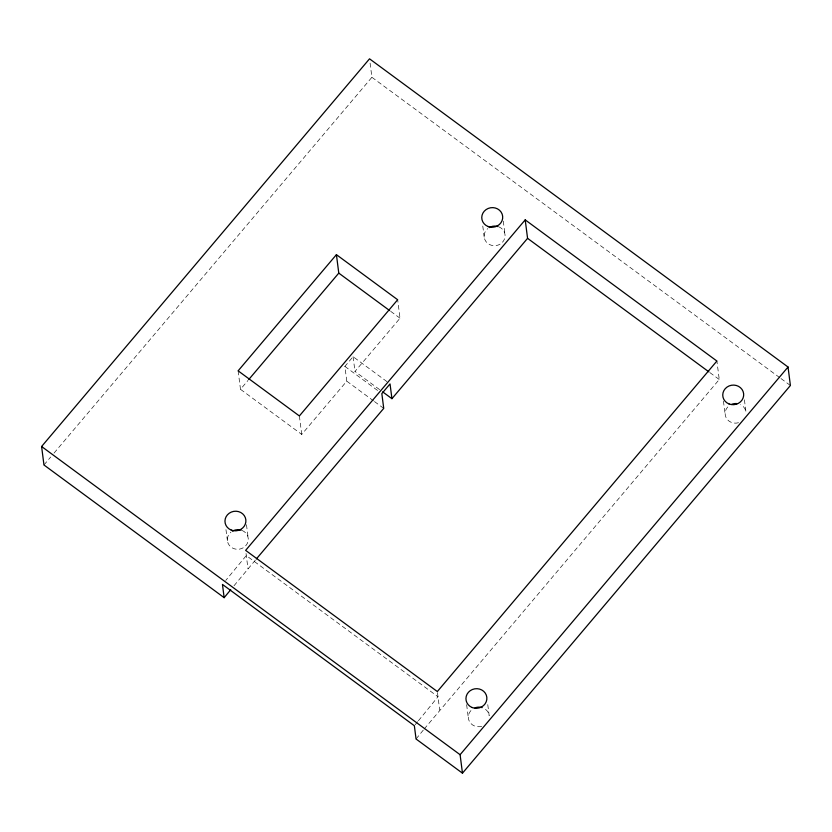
<?xml version="1.0" encoding="UTF-8"?>
<svg xmlns="http://www.w3.org/2000/svg" width="832" height="832" viewBox="0 0 832 832"><rect width="100%" height="100%" fill="white"/><g stroke="black" fill="none" stroke-linecap="round" stroke-linejoin="round"><path stroke-width="0.62" stroke-dasharray="4.16 3.12" d="M415.168 724.734L417.612 721.739M418.434 720.741L437.996 696.748L246.303 555.578L225.742 580.434M416.052 738.993L423.384 729.997M424.206 728.998L719.264 379.506L716.893 361.036M234.021 585.738L255.538 559.915M43.961 464.974L50.679 457.038M54.028 453.076L371.904 77.293L369.855 61.287M386.963 381.638L353.09 356.699L344.885 366.392L346.778 381.16L301.735 434.418L240.49 389.314L247.988 380.453M379.61 389.615L354.983 371.467L400.026 318.219L397.665 299.749M371.904 77.293L779.938 377.79M780.988 378.56L790.4 385.497M709.883 372.601L719.264 379.506M390.686 311.334L400.026 318.219M344.885 366.392L377.738 390.582M346.778 381.16L373.464 400.816M374.494 401.575L383.729 408.377M744.422 399.818L745.992 412.131A10.483 9.797 -7.3 0 0 740.626 404.674M723.434 401.045L725.171 414.586M503.287 221.125L505.024 234.666M482.778 226.044L484.203 237.12M487.77 704.642L489.185 715.728A10.483 9.797 -7.3 0 0 483.818 708.271M466.627 704.642L468.364 718.182M437.466 692.578L439.691 710.008M353.09 356.699L354.983 371.467M299.374 415.948L301.735 434.418M238.129 370.843L240.49 389.314M246.48 524.722L248.217 538.262M246.043 553.498L247.998 568.828M225.971 529.641L227.396 540.717M738.514 422.729A10.483 9.797 -7.3 0 1 726.19 417.851A10.483 9.797 -7.3 0 1 729.394 405.548M481.707 726.326A10.483 9.797 -7.3 0 1 469.383 721.438A10.483 9.797 -7.3 0 1 472.586 709.134M242.029 530.442A10.483 9.797 -7.3 0 1 246.678 544.565A10.483 9.797 -7.3 0 1 231.005 547.061A10.483 9.797 -7.3 0 1 230.901 532.22M498.836 226.845A10.483 9.797 -7.3 0 1 503.485 240.968A10.483 9.797 -7.3 0 1 487.812 243.464A10.483 9.797 -7.3 0 1 487.708 228.623"/><path stroke-width="1.25" d="M224.151 597.667L222.456 584.418L414.357 725.743L416.052 738.993L462.467 773.178L790.4 385.497L788.039 367.026L369.533 58.822L41.6 446.503L43.961 464.974L224.151 597.667L230.734 589.711M336.419 254.654L238.129 370.843L299.374 415.948L397.665 299.749L336.419 254.654L338.78 273.114L389.646 310.575M248.82 379.465L338.78 273.114M525.2 219.866L245.638 550.368L437.33 691.538L716.893 361.036L525.2 219.866L527.571 238.337L708.843 371.831M256.381 558.927L383.729 408.377L381.836 393.598L390.042 383.916L391.934 398.684L527.571 238.337M462.467 773.178L460.096 754.707L788.039 367.026M382.689 391.882L391.934 398.684M41.6 446.503L460.096 754.707M731.796 404.279A10.483 9.797 -7.3 0 1 737.183 403.634M474.989 707.866A10.483 9.797 -7.3 0 1 482.154 707.616M232.367 531.19A10.483 9.797 -7.3 0 1 241.176 530.15M489.174 227.594A10.483 9.797 -7.3 0 1 497.983 226.554M728.998 403.936A10.483 9.797 -7.3 0 0 743.631 393.661A10.483 9.797 -7.3 0 0 727.033 387.078A10.483 9.797 -7.3 0 0 728.998 403.936M472.191 707.533A10.483 9.797 -7.3 0 0 486.824 697.258A10.483 9.797 -7.3 0 0 470.226 690.674A10.483 9.797 -7.3 0 0 472.191 707.533M231.213 530.067A10.483 9.797 -7.3 0 0 245.846 519.792A10.483 9.797 -7.3 0 0 229.247 513.209A10.483 9.797 -7.3 0 0 231.213 530.067M488.02 226.481A10.483 9.797 -7.3 0 0 502.653 216.195A10.483 9.797 -7.3 0 0 486.054 209.612A10.483 9.797 -7.3 0 0 488.02 226.481"/></g></svg>
